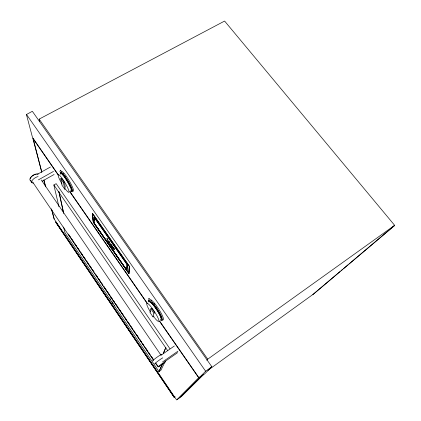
<?xml version="1.0" encoding="UTF-8"?>
<svg xmlns="http://www.w3.org/2000/svg" width="421" height="421" viewBox="0 0 421 421"><rect width="100%" height="100%" fill="white"/><g stroke="black" fill="none" stroke-linecap="round" stroke-linejoin="round"><path stroke-width="0.63" d="M94.193 217.094L127.184 264.509L126.884 270.329L127.105 264.635L94.03 217.141M108.739 244.417L93.362 222.235M93.22 221.609L92.367 213.31L129.368 266.451L128.937 273.629L93.283 222.388L92.441 213.289L129.373 266.304L128.858 273.645L129.31 266.335M153.933 316.271L153.797 316.329A0.995 0.784 -46.9 0 1 153.007 316.86L153.907 313.219A1.016 0.589 -27.1 0 0 154.718 312.677L151.692 308.272M110.681 244.385L110.249 243.696L110.665 244.412M156.259 307.462L156.486 307.925L156.244 307.53M156.701 308.093L156.922 308.556L156.686 308.167M39.595 121.216L39.153 119.301L39.395 118.985L224.603 21.05L394.456 225.103L394.535 225.467L349.046 263.93M174.299 397.229L55.709 221.82M198.833 377.558L176.625 399.95L54.246 219.152L51.462 208.821M159.564 320.96L198.87 377.69L204.895 373.659L211.868 366.786L32.338 111.291L26.439 114.528L32.512 137.504L58.493 175.078M394.561 225.361L207.737 359.171L206.816 360.276M211.831 366.744L205.632 371.217L199.054 377.879M58.94 206.774L53.856 184.987L56.167 183.656L169.916 348.699M163.348 353.282L165.874 347.409M163.453 353.14L165.732 347.846M33.096 138.351L41.774 172.115M165.416 360.955L160.927 370.222L158.98 371.575L162.201 364.428M158.996 371.59L162.864 363.36M65.36 187.329L64.402 182.361L61.571 178.309A0.953 0.895 -46.1 0 0 60.771 178.762L61.966 185.172L64.734 189.14A0.931 0.868 -45.3 0 0 65.513 188.692M203.938 374.258L181.43 396.519L177.22 399.524M94.067 217.173L94.746 224.14L126.826 270.345M55.782 222.099L174.226 397.298M200.738 376.711L179.346 397.892M181.041 396.366L183.345 394.067M313.05 294.363L340.047 271.54M341.047 270.692L342.547 269.424M343.547 268.582L348.046 264.777M312.94 294.563L394.388 225.74M94.725 224.083L94.641 222.093M93.999 272.203L68.339 234.06M175.099 396.671L174.21 397.34M207.963 370.317L312.814 294.542M164.985 361.497L177.646 352.63M162.511 361.986L177.957 351.177M161.054 355.245L174.362 345.988M42.153 181.204L54.104 174.489M38.432 179.851L53.478 171.415M37.059 174.457L50.425 167.005M151.686 308.304A1.016 0.805 -47.2 0 0 150.876 308.846L149.955 312.482L153.007 316.86M157.907 366.138L155.865 363.386M64.734 189.14L63.46 182.646L60.771 178.762M174.147 397.329L55.861 222.509M153.907 313.219L150.876 308.846M205.632 371.217L26.476 114.433M198.623 377.648L159.533 321.291M207.737 359.171L39.206 119.185M64.75 176.125L64.345 175.341L64.676 176.073M155.628 306.814C156.533 307.819 154.807 305.293 155.602 306.82M113.017 303.246L112.817 302.978M64.602 175.668L64.723 176.136M64.697 176.057L64.934 176.336L64.681 175.741M155.696 306.914L156.023 307.272L155.781 306.767M113.049 303.378L112.739 302.873M155.712 306.667L155.444 306.399L155.596 306.762M63.76 173.294L63.803 173.705M61.566 170.905L61.608 171.321M65.113 176.499L65.334 176.82M65.502 177.062L65.734 177.436M65.471 177.209L65.387 176.762L65.692 177.194M59.919 171.289L59.966 171.7M95.983 225.677L126.926 270.282M109.486 245.496L112.481 249.811M113.228 250.89L128.958 273.582M70.102 191.823L147.213 303.131M58.093 174.847L32.954 138.493M69.697 191.597L147.182 303.457M167.521 350.393L53.872 184.956M41.332 180.004L160.917 355.066M69.055 235.186L70.16 236.812M72.002 239.528L73.843 242.243M74.949 243.875L76.422 246.043M77.896 248.216L79.001 249.848M80.843 252.563L82.69 255.273M83.795 256.905L85.268 259.078M86.742 261.246L88.952 264.504M89.689 265.593L91.531 268.309M92.636 269.935L94.109 272.108M95.583 274.281L97.793 277.539M98.53 278.623L100.372 281.339M101.477 282.965L102.95 285.138M103.687 286.227L106.634 290.569M107.371 291.653L109.213 294.368M110.318 296L112.16 298.715M113.265 300.341L114.738 302.515M116.212 304.688L118.054 307.398M119.159 309.03L121.001 311.745M122.111 313.371L123.585 315.545M125.058 317.718L126.163 319.344M128.005 322.06L129.847 324.775M130.952 326.407L132.426 328.575M133.899 330.748L135.004 332.38M136.846 335.09L138.688 337.805M139.793 339.437L141.267 341.61M142.74 343.778L143.845 345.409M145.687 348.125L147.529 350.84M148.634 352.466L150.108 354.64M151.581 356.813L153.055 358.981M94.736 273.287L102.84 285.228M103.571 286.317L149.971 354.703M150.707 355.787L152.918 359.045M32.501 181.83L153.586 360.323M155.428 363.044L158.012 366.854M30.117 180.193L31.728 182.572M110.418 299.515L109.992 298.505M158.906 371.49L65.008 232.887L63.629 227.035M112.628 302.778L112.433 302.467M127.121 264.535L126.9 270.335L94.746 223.993M112.202 302.062L112.023 301.673M43.947 180.346L45.447 186.04M32.959 138.798L41.811 172.321M43.81 179.914L45.647 186.871M51.662 209.637L54.167 219.125M59.008 191.676L63.366 211.574M58.845 191.734L63.634 213.536M65.092 176.373L65.302 176.636M92.446 213.294L92.841 217.125M92.973 218.404L93.23 220.957M94.157 217.068L94.52 220.836M114.701 305.267L114.712 305.846M160.99 319.813A10.778 1.842 56.8 0 1 160.512 319.734M149.102 302.046A10.778 1.842 56.8 0 1 149.318 301.72M149.755 301.741A10.778 1.842 56.8 0 1 153.36 305.125M153.749 305.609A10.778 1.842 56.8 0 1 159.675 314.787M159.938 315.318A10.778 1.842 56.8 0 1 161.264 318.929M147.482 306.446A10.793 1.795 56.8 0 1 150.123 305.741A10.793 1.795 56.8 0 1 158.412 318.907A10.793 1.795 56.8 0 1 154.928 318.276M154.554 317.818A10.793 1.795 56.8 0 1 153.397 316.324M150.513 312.077A10.793 1.795 56.8 0 1 147.682 306.904M71.207 190.981A10.267 1.621 59.1 0 1 70.833 190.966M60.635 173.389A10.267 1.621 59.1 0 1 60.982 173.357M61.524 173.662A10.267 1.621 59.1 0 1 63.75 176.046M64.087 176.483A10.267 1.621 59.1 0 1 70.033 186.382M70.26 186.887A10.267 1.621 59.1 0 1 70.665 187.834M71.107 189.061A10.267 1.621 59.1 0 1 71.349 190.013M62.05 183.998A10.278 1.579 59 0 1 59.093 174.952A10.278 1.579 59 0 1 67.923 188.308A10.278 1.579 59 0 1 65.418 189.097M149.844 300.026A12.072 2.094 56.8 0 1 158.68 309.035A12.072 2.094 56.8 0 1 162.622 319.828M148.839 301.447A12.077 2.073 56.8 0 1 157.633 309.735A12.077 2.073 56.8 0 1 160.838 320.049M61.455 171.494A11.499 1.842 59.1 0 1 69.497 181.262A11.499 1.842 59.1 0 1 72.865 191.187M60.345 173.278A11.504 1.821 59.1 0 1 67.886 180.877A11.504 1.821 59.1 0 1 71.223 191.371M64.26 182.188A0.963 0.353 -25.9 0 1 63.46 182.646M30.507 178.746A4.105 1.737 -32 0 1 30.517 178.12M30.654 177.751A4.105 1.737 -32 0 1 36.248 174.126M152.902 360.929A5.61 0.5 -35.5 0 1 157.107 357.145A5.61 0.5 -35.5 0 1 161.632 354.735M155.833 363.507A5.62 0.474 -35.6 0 1 156.302 362.36A5.62 0.474 -35.6 0 1 162.78 357.839M33.396 183.03A5.178 2.163 -32.1 0 1 32.238 180.325A5.178 2.163 -32.1 0 1 38.106 176.557M31.007 180.467A5.173 2.184 -32 0 1 31.686 176.457A5.173 2.184 -32 0 1 38.285 174.047M151.981 302.488A11.151 1.916 56.8 0 1 157.565 309.719M157.864 310.188A11.151 1.916 56.8 0 1 161.332 316.629M161.511 317.076A11.151 1.916 56.8 0 1 161.796 317.892M149.518 301.452A11.156 1.905 56.8 0 1 158.117 311.966A11.156 1.905 56.8 0 1 160.654 320.086M148.839 301.773A11.156 1.905 56.8 0 1 149.06 301.431M60.977 172.778A10.625 1.684 59.1 0 1 61.34 172.742M61.903 173.057A10.625 1.684 59.1 0 1 63.229 174.341M63.545 174.704A10.625 1.684 59.1 0 1 64.208 175.52M64.555 175.973A10.625 1.684 59.1 0 1 67.881 180.941M68.155 181.398A10.625 1.684 59.1 0 1 71.365 187.729M71.538 188.176A10.625 1.684 59.1 0 1 72.107 190.655M60.319 174.215A10.625 1.673 59.1 0 1 67.276 181.246A10.625 1.673 59.1 0 1 70.375 190.934M109.539 242.87C108.181 243.101 108.486 239.339 109.539 242.87M108.229 240.865C109.544 245.859 111.133 242.312 108.229 240.865M112.102 246.285L111.033 245.732L112.696 248.143L111.686 246.49L112.439 246.922A2 0.337 58 0 0 112.475 246.727L111.891 245.506A1.668 0.279 58 0 0 111.665 245.164L111.402 244.817A1.773 0.3 58 0 0 111.249 244.633L111.044 244.417L112.102 246.285M110.249 244.49L110.691 245.196L110.276 244.485M148.487 298.773L148.487 299.136L148.487 298.773M148.629 300.599L148.629 300.957L148.629 300.599M149.539 298.689L149.539 299.057L149.539 298.689M151.649 300.405L151.644 300.768L151.649 300.405M154.496 303.673L154.486 304.036L154.496 303.673M114.133 248.937L113.191 248.79L113.528 249.358L114.696 249.548L112.981 247.085L114.133 248.937M60.219 170.21L60.314 170.694L60.219 170.21M107.302 238.912L106.929 238.37L107.376 240.486L107.302 238.912M159.675 366.149A4.468 0.347 -35.6 0 0 165.385 361.786A4.468 0.347 -35.6 0 0 160.222 365.028A4.468 0.347 -35.6 0 0 159.675 366.149"/></g></svg>
